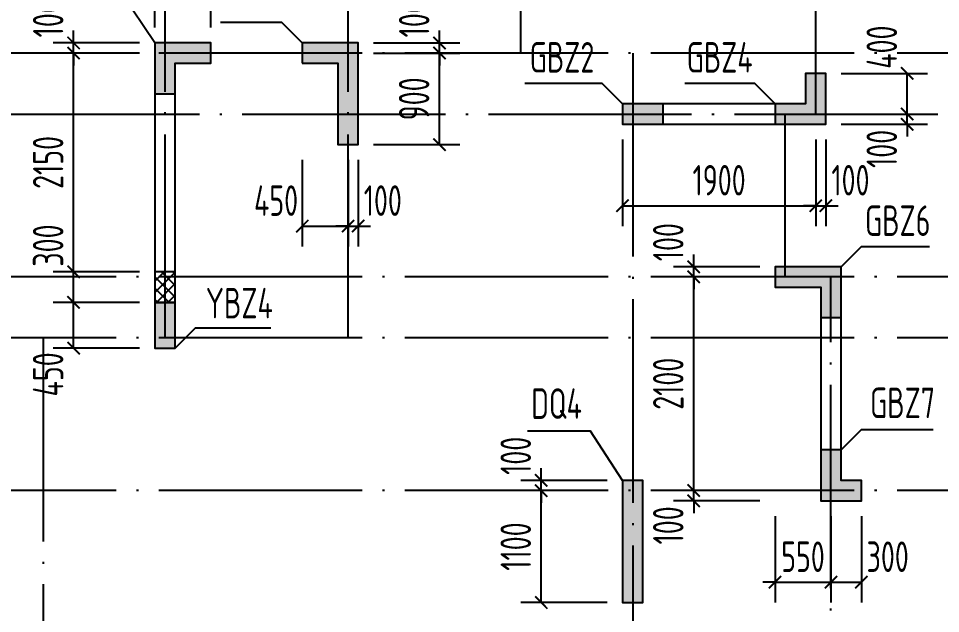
# Model space of a CAD drawing. Extents: x -655480 to 203344, y -294099 to 287156.
# Drawn here: x -275815 to -266744, y 133165 to 139014 of the extents above; entities that cross this region are included whole.
import ezdxf
from ezdxf.enums import TextEntityAlignment as Align

# ---------------------------------------------------------------- set-up
doc = ezdxf.new("R2010")
doc.units = 0
doc.header["$LTSCALE"] = 1000
doc.linetypes.add('DOTE', pattern=[2.42, 2, -0.2, 0.02, -0.2])
doc.layers.get('0').update_dxf_attribs({"linetype": 'CONTINUOUS'})
doc.layers.get('DEFPOINTS').update_dxf_attribs({"linetype": 'CONTINUOUS'})
for name, color, linetype in [('0z-约束构件', 1, 'CONTINUOUS'), ('A-DOTE', 10, 'DOTE'), ('S-Q墙实线', 6, 'CONTINUOUS'), ('S-Q墙标注', 3, 'CONTINUOUS'), ('S-X详图填充', 252, 'CONTINUOUS'), ('S-X详图实线', 4, 'CONTINUOUS'), ('S-Z柱编号', 6, 'CONTINUOUS')]:
    doc.layers.add(name, color=color, linetype=linetype)
doc.layers.add('配箍校核', color=34, linetype='CONTINUOUS', plot=False)
doc.styles.add('TSSD_REIN', font='tssdeng.shx', dxfattribs={"width": 0.7, "height": 300, "bigfont": 'tssdchn.shx'})
doc.styles.add('结构文字', font='zstxt.shx', dxfattribs={"width": 0.7, "bigfont": 'zshz.shx'})
doc.dimstyles.new('STRUCK', dxfattribs={"dimtxt": 400, "dimasz": 121, "dimexe": 200, "dimexo": 150, "dimgap": 115, "dimtad": 1, "dimdec": 0, "dimdsep": 46, "dimtxsty": '结构文字', "dimblk": 'ARCHTICK', "dimcen": 400, "dimclrd": 3, "dimclre": 3, "dimclrt": 7, "dimadec": 0, "dimazin": 0, "dimtfac": 1, "dimtdec": 0, "dimtix": 1, "dimtmove": 2, "dimatfit": 3, "dimldrblk": '_DIMX', "dimfxl": 1, "dimtolj": 1, "dimtzin": 0, "dimarcsym": 0})

# ---------------------------------------------------------------- blocks, each defined once
blk = doc.blocks.new('20210726.16350016')
at = {"layer": 'A-DOTE'}
for p, q in [((34300, 10900), (34300, 21100)), ((36100, 10900), (36100, 21100)), ((37800, 13700), (37800, 21100)), ((40700, 13100.3), (40700, 21100)), ((55600, 13700), (3600, 13700)), ((38900.2, 13700), (38900, 3600)), ((3600, 13100.3), (55600, 13100.3)), ((40400, 11500), (40400, 13100)), ((55600, 11500), (3600, 11500)), ((40850, 3600), (40850, 11500)), ((55600, 10900), (3600, 10900)), ((33100, 10900), (33100, 3600)), ((55600, 9400), (3600, 9400))]:
    blk.add_line(p, q, dxfattribs=at)
blk = doc.blocks.new('_ArchTick')
at = {"color": 0, "linetype": 'ByBlock', "const_width": 0.15}
blk.add_lwpolyline([(-0.5, -0.5), (0.5, 0.5)], dxfattribs=at)
blk = doc.blocks.new('*D2007')
at = {"layer": 'DEFPOINTS', "color": 0, "transparency": 16777216}
for p in [(-270672.5, 134373.3), (-269872.5, 134373.3), (-269872.5, 133273.3)]:
    blk.add_point(p, dxfattribs=at)
at = {"layer": 'S-Q墙标注', "color": 3, "lineweight": -2, "transparency": 16777216}
for p, q in [((-270022.5, 134373.3), (-270872.5, 134373.3)), ((-270672.5, 133273.3), (-270672.5, 134373.3)), ((-270022.5, 133273.3), (-270872.5, 133273.3))]:
    blk.add_line(p, q, dxfattribs=at)
at = {"layer": 'S-Q墙标注', "color": 3, "lineweight": -2, "transparency": 16777216, "xscale": 121, "yscale": 121, "zscale": 121}
for p, rotation in [((-270672.5, 134373.3), 90), ((-270672.5, 133273.3), 270)]:
    blk.add_blockref('_ArchTick', p, dxfattribs=dict(at, rotation=rotation))
at = {"layer": 'S-Q墙标注', "color": 7, "transparency": 16777216, "insert": (-270922.5, 133823.3), "char_height": 300, "attachment_point": 5, "rotation": 90, "style": 'TSSD_REIN'}
blk.add_mtext('\\A1;1100', dxfattribs=at)
blk = doc.blocks.new('_DIMX')
blk.add_line((-150, 0), (150, 0))
at = {"const_width": 50}
blk.add_lwpolyline([(-70, -70), (70, 70)], dxfattribs=at)
blk = doc.blocks.new('*D2008')
at = {"layer": 'DEFPOINTS', "color": 0, "transparency": 16777216}
for p in [(-270672.5, 134473.3), (-269872.5, 134473.3), (-269872.5, 134373.3)]:
    blk.add_point(p, dxfattribs=at)
at = {"layer": 'S-Q墙标注', "color": 3, "lineweight": -2, "transparency": 16777216}
for p, q in [((-270672.5, 134473.3), (-270672.5, 134594.3)), ((-270022.5, 134473.3), (-270872.5, 134473.3)), ((-270672.5, 134373.3), (-270672.5, 134473.3)), ((-270022.5, 134373.3), (-270872.5, 134373.3)), ((-270672.5, 134373.3), (-270672.5, 134252.3))]:
    blk.add_line(p, q, dxfattribs=at)
at = {"layer": 'S-Q墙标注', "color": 3, "lineweight": -2, "transparency": 16777216, "xscale": 121, "yscale": 121, "zscale": 121}
for p, rotation in [((-270672.5, 134473.3), 270), ((-270672.5, 134373.3), 90)]:
    blk.add_blockref('_ArchTick', p, dxfattribs=dict(at, rotation=rotation))
at = {"layer": 'S-Q墙标注', "color": 7, "transparency": 16777216, "insert": (-270922.5, 134715.2), "char_height": 300, "attachment_point": 5, "rotation": 90, "style": 'TSSD_REIN'}
blk.add_mtext('\\A1;100', dxfattribs=at)
blk = doc.blocks.new('*D2013')
at = {"layer": 'DEFPOINTS', "color": 0, "transparency": 16777216}
for p in [(-275272.5, 136223.3), (-274472.5, 136223.3), (-274472.5, 135773.3)]:
    blk.add_point(p, dxfattribs=at)
at = {"layer": 'S-Q墙标注', "color": 3, "lineweight": -2, "transparency": 16777216}
for p, q in [((-274622.5, 136223.3), (-275472.5, 136223.3)), ((-275272.5, 135773.3), (-275272.5, 136223.3)), ((-274622.5, 135773.3), (-275472.5, 135773.3))]:
    blk.add_line(p, q, dxfattribs=at)
at = {"layer": 'S-Q墙标注', "color": 3, "lineweight": -2, "transparency": 16777216, "xscale": 121, "yscale": 121, "zscale": 121}
for p, rotation in [((-275272.5, 136223.3), 90), ((-275272.5, 135773.3), 270)]:
    blk.add_blockref('_ArchTick', p, dxfattribs=dict(at, rotation=rotation))
at = {"layer": 'S-Q墙标注', "color": 7, "transparency": 16777216, "insert": (-275522.5, 135515.2), "char_height": 300, "attachment_point": 5, "rotation": 90, "style": 'TSSD_REIN'}
blk.add_mtext('\\A1;450', dxfattribs=at)
blk = doc.blocks.new('*D2014')
at = {"layer": 'DEFPOINTS', "color": 0, "transparency": 16777216}
for p in [(-275272.5, 138773.3), (-274472.5, 138773.3), (-274472.5, 138673.3)]:
    blk.add_point(p, dxfattribs=at)
at = {"layer": 'S-Q墙标注', "color": 3, "lineweight": -2, "transparency": 16777216}
for p, q in [((-275272.5, 138773.3), (-275272.5, 138894.3)), ((-274622.5, 138773.3), (-275472.5, 138773.3)), ((-275272.5, 138673.3), (-275272.5, 138773.3)), ((-274622.5, 138673.3), (-275472.5, 138673.3)), ((-275272.5, 138673.3), (-275272.5, 138552.3))]:
    blk.add_line(p, q, dxfattribs=at)
at = {"layer": 'S-Q墙标注', "color": 3, "lineweight": -2, "transparency": 16777216, "xscale": 121, "yscale": 121, "zscale": 121}
for p, rotation in [((-275272.5, 138773.3), 270), ((-275272.5, 138673.3), 90)]:
    blk.add_blockref('_ArchTick', p, dxfattribs=dict(at, rotation=rotation))
at = {"layer": 'S-Q墙标注', "color": 7, "transparency": 16777216, "insert": (-275522.5, 139015.2), "char_height": 300, "attachment_point": 5, "rotation": 90, "style": 'TSSD_REIN'}
blk.add_mtext('\\A1;100', dxfattribs=at)
blk = doc.blocks.new('*D2015')
at = {"layer": 'DEFPOINTS', "color": 0, "transparency": 16777216}
for p in [(-274372.5, 139573.3), (-274472.5, 138773.3), (-274372.5, 138773.3)]:
    blk.add_point(p, dxfattribs=at)
at = {"layer": 'S-Q墙标注', "color": 3, "lineweight": -2, "transparency": 16777216}
for p, q in [((-274472.5, 138923.3), (-274472.5, 139773.3)), ((-274372.5, 138923.3), (-274372.5, 139773.3)), ((-274472.5, 139573.3), (-274593.5, 139573.3)), ((-274472.5, 139573.3), (-274372.5, 139573.3)), ((-274372.5, 139573.3), (-274251.5, 139573.3))]:
    blk.add_line(p, q, dxfattribs=at)
at = {"layer": 'S-Q墙标注', "color": 3, "lineweight": -2, "transparency": 16777216, "xscale": 121, "yscale": 121, "zscale": 121}
blk.add_blockref('_ArchTick', (-274472.5, 139573.3), dxfattribs=at)
at = {"layer": 'S-Q墙标注', "color": 3, "lineweight": -2, "transparency": 16777216, "xscale": 121, "yscale": 121, "zscale": 121, "rotation": 180}
blk.add_blockref('_ArchTick', (-274372.5, 139573.3), dxfattribs=at)
at = {"layer": 'S-Q墙标注', "color": 7, "transparency": 16777216, "insert": (-274714.4, 139823.3), "char_height": 300, "attachment_point": 5, "style": 'TSSD_REIN'}
blk.add_mtext('\\A1;100', dxfattribs=at)
blk = doc.blocks.new('*D2016')
at = {"layer": 'DEFPOINTS', "color": 0, "transparency": 16777216}
for p in [(-273922.5, 139573.3), (-274372.5, 138773.3), (-273922.5, 138773.3)]:
    blk.add_point(p, dxfattribs=at)
at = {"layer": 'S-Q墙标注', "color": 3, "lineweight": -2, "transparency": 16777216}
for p, q in [((-274372.5, 138923.3), (-274372.5, 139773.3)), ((-273922.5, 138923.3), (-273922.5, 139773.3)), ((-274372.5, 139573.3), (-273922.5, 139573.3))]:
    blk.add_line(p, q, dxfattribs=at)
at = {"layer": 'S-Q墙标注', "color": 3, "lineweight": -2, "transparency": 16777216, "xscale": 121, "yscale": 121, "zscale": 121, "rotation": 180}
blk.add_blockref('_ArchTick', (-274372.5, 139573.3), dxfattribs=at)
at = {"layer": 'S-Q墙标注', "color": 3, "lineweight": -2, "transparency": 16777216, "xscale": 121, "yscale": 121, "zscale": 121}
blk.add_blockref('_ArchTick', (-273922.5, 139573.3), dxfattribs=at)
at = {"layer": 'S-Q墙标注', "color": 7, "transparency": 16777216, "insert": (-273664.4, 139823.3), "char_height": 300, "attachment_point": 5, "style": 'TSSD_REIN'}
blk.add_mtext('\\A1;450', dxfattribs=at)
blk = doc.blocks.new('*D2017')
at = {"layer": 'DEFPOINTS', "color": 0, "transparency": 16777216}
for p in [(-272472.5, 138673.3), (-271672.5, 138673.3), (-272472.5, 137773.3)]:
    blk.add_point(p, dxfattribs=at)
at = {"layer": 'S-Q墙标注', "color": 3, "lineweight": -2, "transparency": 16777216}
for p, q in [((-272322.5, 138673.3), (-271472.5, 138673.3)), ((-271672.5, 137773.3), (-271672.5, 138673.3)), ((-272322.5, 137773.3), (-271472.5, 137773.3))]:
    blk.add_line(p, q, dxfattribs=at)
at = {"layer": 'S-Q墙标注', "color": 3, "lineweight": -2, "transparency": 16777216, "xscale": 121, "yscale": 121, "zscale": 121}
for p, rotation in [((-271672.5, 138673.3), 90), ((-271672.5, 137773.3), 270)]:
    blk.add_blockref('_ArchTick', p, dxfattribs=dict(at, rotation=rotation))
at = {"layer": 'S-Q墙标注', "color": 7, "transparency": 16777216, "insert": (-271922.5, 138223.3), "char_height": 300, "attachment_point": 5, "rotation": 90, "style": 'TSSD_REIN'}
blk.add_mtext('\\A1;900', dxfattribs=at)
blk = doc.blocks.new('*D2018')
at = {"layer": 'DEFPOINTS', "color": 0, "transparency": 16777216}
for p in [(-272472.5, 138773.3), (-271672.5, 138773.3), (-272472.5, 138673.3)]:
    blk.add_point(p, dxfattribs=at)
at = {"layer": 'S-Q墙标注', "color": 3, "lineweight": -2, "transparency": 16777216}
for p, q in [((-271672.5, 138773.3), (-271672.5, 138894.3)), ((-272322.5, 138773.3), (-271472.5, 138773.3)), ((-271672.5, 138673.3), (-271672.5, 138773.3)), ((-272322.5, 138673.3), (-271472.5, 138673.3)), ((-271672.5, 138673.3), (-271672.5, 138552.3))]:
    blk.add_line(p, q, dxfattribs=at)
at = {"layer": 'S-Q墙标注', "color": 3, "lineweight": -2, "transparency": 16777216, "xscale": 121, "yscale": 121, "zscale": 121}
for p, rotation in [((-271672.5, 138773.3), 270), ((-271672.5, 138673.3), 90)]:
    blk.add_blockref('_ArchTick', p, dxfattribs=dict(at, rotation=rotation))
at = {"layer": 'S-Q墙标注', "color": 7, "transparency": 16777216, "insert": (-271922.5, 139015.2), "char_height": 300, "attachment_point": 5, "rotation": 90, "style": 'TSSD_REIN'}
blk.add_mtext('\\A1;100', dxfattribs=at)
blk = doc.blocks.new('*D2019')
at = {"layer": 'DEFPOINTS', "color": 0, "transparency": 16777216}
for p in [(-273022.4, 137773.3), (-272572.5, 137773.3), (-272572.5, 136973.3)]:
    blk.add_point(p, dxfattribs=at)
at = {"layer": 'S-Q墙标注', "color": 3, "lineweight": -2, "transparency": 16777216}
for p, q in [((-273022.4, 137623.3), (-273022.4, 136773.3)), ((-272572.5, 137623.3), (-272572.5, 136773.3)), ((-273022.4, 136973.3), (-272572.5, 136973.3))]:
    blk.add_line(p, q, dxfattribs=at)
at = {"layer": 'S-Q墙标注', "color": 3, "lineweight": -2, "transparency": 16777216, "xscale": 121, "yscale": 121, "zscale": 121, "rotation": 180}
blk.add_blockref('_ArchTick', (-273022.4, 136973.3), dxfattribs=at)
at = {"layer": 'S-Q墙标注', "color": 3, "lineweight": -2, "transparency": 16777216, "xscale": 121, "yscale": 121, "zscale": 121}
blk.add_blockref('_ArchTick', (-272572.5, 136973.3), dxfattribs=at)
at = {"layer": 'S-Q墙标注', "color": 7, "transparency": 16777216, "insert": (-273280.5, 137223.3), "char_height": 300, "attachment_point": 5, "style": 'TSSD_REIN'}
blk.add_mtext('\\A1;450', dxfattribs=at)
blk = doc.blocks.new('*D2020')
at = {"layer": 'DEFPOINTS', "color": 0, "transparency": 16777216}
for p in [(-272572.5, 137773.3), (-272472.5, 137773.3), (-272472.5, 136973.3)]:
    blk.add_point(p, dxfattribs=at)
at = {"layer": 'S-Q墙标注', "color": 3, "lineweight": -2, "transparency": 16777216}
for p, q in [((-272572.5, 137623.3), (-272572.5, 136773.3)), ((-272472.5, 137623.3), (-272472.5, 136773.3)), ((-272572.5, 136973.3), (-272693.5, 136973.3)), ((-272572.5, 136973.3), (-272472.5, 136973.3)), ((-272472.5, 136973.3), (-272351.5, 136973.3))]:
    blk.add_line(p, q, dxfattribs=at)
at = {"layer": 'S-Q墙标注', "color": 3, "lineweight": -2, "transparency": 16777216, "xscale": 121, "yscale": 121, "zscale": 121}
blk.add_blockref('_ArchTick', (-272572.5, 136973.3), dxfattribs=at)
at = {"layer": 'S-Q墙标注', "color": 3, "lineweight": -2, "transparency": 16777216, "xscale": 121, "yscale": 121, "zscale": 121, "rotation": 180}
blk.add_blockref('_ArchTick', (-272472.5, 136973.3), dxfattribs=at)
at = {"layer": 'S-Q墙标注', "color": 7, "transparency": 16777216, "insert": (-272230.6, 137223.3), "char_height": 300, "attachment_point": 5, "style": 'TSSD_REIN'}
blk.add_mtext('\\A1;100', dxfattribs=at)
blk = doc.blocks.new('*D2021')
at = {"layer": 'DEFPOINTS', "color": 0, "transparency": 16777216}
for p in [(-267872.5, 138073.5), (-267072.5, 138073.5), (-267872.5, 137973.5)]:
    blk.add_point(p, dxfattribs=at)
at = {"layer": 'S-Q墙标注', "color": 3, "lineweight": -2, "transparency": 16777216}
for p, q in [((-267072.5, 138073.5), (-267072.5, 138194.5)), ((-267722.5, 138073.5), (-266872.5, 138073.5)), ((-267072.5, 137973.5), (-267072.5, 138073.5)), ((-267722.5, 137973.5), (-266872.5, 137973.5)), ((-267072.5, 137973.5), (-267072.5, 137852.5))]:
    blk.add_line(p, q, dxfattribs=at)
at = {"layer": 'S-Q墙标注', "color": 3, "lineweight": -2, "transparency": 16777216, "xscale": 121, "yscale": 121, "zscale": 121}
for p, rotation in [((-267072.5, 138073.5), 270), ((-267072.5, 137973.5), 90)]:
    blk.add_blockref('_ArchTick', p, dxfattribs=dict(at, rotation=rotation))
at = {"layer": 'S-Q墙标注', "color": 7, "transparency": 16777216, "insert": (-267322.5, 137731.6), "char_height": 300, "attachment_point": 5, "rotation": 90, "style": 'TSSD_REIN'}
blk.add_mtext('\\A1;100', dxfattribs=at)
blk = doc.blocks.new('*D2022')
at = {"layer": 'DEFPOINTS', "color": 0, "transparency": 16777216}
for p in [(-267872.5, 138473.5), (-267072.5, 138473.5), (-267872.5, 138073.5)]:
    blk.add_point(p, dxfattribs=at)
at = {"layer": 'S-Q墙标注', "color": 3, "lineweight": -2, "transparency": 16777216}
for p, q in [((-267722.5, 138473.5), (-266872.5, 138473.5)), ((-267072.5, 138073.5), (-267072.5, 138473.5)), ((-267722.5, 138073.5), (-266872.5, 138073.5))]:
    blk.add_line(p, q, dxfattribs=at)
at = {"layer": 'S-Q墙标注', "color": 3, "lineweight": -2, "transparency": 16777216, "xscale": 121, "yscale": 121, "zscale": 121}
for p, rotation in [((-267072.5, 138473.5), 90), ((-267072.5, 138073.5), 270)]:
    blk.add_blockref('_ArchTick', p, dxfattribs=dict(at, rotation=rotation))
at = {"layer": 'S-Q墙标注', "color": 7, "transparency": 16777216, "insert": (-267322.5, 138731.6), "char_height": 300, "attachment_point": 5, "rotation": 90, "style": 'TSSD_REIN'}
blk.add_mtext('\\A1;400', dxfattribs=at)
blk = doc.blocks.new('*D2023')
at = {"layer": 'DEFPOINTS', "color": 0, "transparency": 16777216}
for p in [(-269872.5, 137973.5), (-267972.5, 137973.5), (-267972.5, 137173.5)]:
    blk.add_point(p, dxfattribs=at)
at = {"layer": 'S-Q墙标注', "color": 3, "lineweight": -2, "transparency": 16777216}
for p, q in [((-269872.5, 137823.5), (-269872.5, 136973.5)), ((-267972.5, 137823.5), (-267972.5, 136973.5)), ((-269872.5, 137173.5), (-267972.5, 137173.5))]:
    blk.add_line(p, q, dxfattribs=at)
at = {"layer": 'S-Q墙标注', "color": 3, "lineweight": -2, "transparency": 16777216, "xscale": 121, "yscale": 121, "zscale": 121, "rotation": 180}
blk.add_blockref('_ArchTick', (-269872.5, 137173.5), dxfattribs=at)
at = {"layer": 'S-Q墙标注', "color": 3, "lineweight": -2, "transparency": 16777216, "xscale": 121, "yscale": 121, "zscale": 121}
blk.add_blockref('_ArchTick', (-267972.5, 137173.5), dxfattribs=at)
at = {"layer": 'S-Q墙标注', "color": 7, "transparency": 16777216, "insert": (-268922.5, 137423.5), "char_height": 300, "attachment_point": 5, "style": 'TSSD_REIN'}
blk.add_mtext('\\A1;1900', dxfattribs=at)
blk = doc.blocks.new('*D2024')
at = {"layer": 'DEFPOINTS', "color": 0, "transparency": 16777216}
for p in [(-267972.5, 137973.5), (-267872.5, 137973.5), (-267872.5, 137173.5)]:
    blk.add_point(p, dxfattribs=at)
at = {"layer": 'S-Q墙标注', "color": 3, "lineweight": -2, "transparency": 16777216}
for p, q in [((-267972.5, 137823.5), (-267972.5, 136973.5)), ((-267872.5, 137823.5), (-267872.5, 136973.5)), ((-267972.5, 137173.5), (-268093.5, 137173.5)), ((-267972.5, 137173.5), (-267872.5, 137173.5)), ((-267872.5, 137173.5), (-267751.5, 137173.5))]:
    blk.add_line(p, q, dxfattribs=at)
at = {"layer": 'S-Q墙标注', "color": 3, "lineweight": -2, "transparency": 16777216, "xscale": 121, "yscale": 121, "zscale": 121}
blk.add_blockref('_ArchTick', (-267972.5, 137173.5), dxfattribs=at)
at = {"layer": 'S-Q墙标注', "color": 3, "lineweight": -2, "transparency": 16777216, "xscale": 121, "yscale": 121, "zscale": 121, "rotation": 180}
blk.add_blockref('_ArchTick', (-267872.5, 137173.5), dxfattribs=at)
at = {"layer": 'S-Q墙标注', "color": 7, "transparency": 16777216, "insert": (-267630.6, 137423.5), "char_height": 300, "attachment_point": 5, "style": 'TSSD_REIN'}
blk.add_mtext('\\A1;100', dxfattribs=at)
blk = doc.blocks.new('*D2029')
at = {"layer": 'DEFPOINTS', "color": 0, "transparency": 16777216}
for p in [(-269172.6, 134373.3), (-268372.6, 134373.3), (-268372.6, 134273.3)]:
    blk.add_point(p, dxfattribs=at)
at = {"layer": 'S-Q墙标注', "color": 3, "lineweight": -2, "transparency": 16777216}
for p, q in [((-269172.6, 134373.3), (-269172.6, 134494.3)), ((-268522.6, 134373.3), (-269372.6, 134373.3)), ((-269172.6, 134273.3), (-269172.6, 134373.3)), ((-268522.6, 134273.3), (-269372.6, 134273.3)), ((-269172.6, 134273.3), (-269172.6, 134152.3))]:
    blk.add_line(p, q, dxfattribs=at)
at = {"layer": 'S-Q墙标注', "color": 3, "lineweight": -2, "transparency": 16777216, "xscale": 121, "yscale": 121, "zscale": 121}
for p, rotation in [((-269172.6, 134373.3), 270), ((-269172.6, 134273.3), 90)]:
    blk.add_blockref('_ArchTick', p, dxfattribs=dict(at, rotation=rotation))
at = {"layer": 'S-Q墙标注', "color": 7, "transparency": 16777216, "insert": (-269422.6, 134031.4), "char_height": 300, "attachment_point": 5, "rotation": 90, "style": 'TSSD_REIN'}
blk.add_mtext('\\A1;100', dxfattribs=at)
blk = doc.blocks.new('*D2030')
at = {"layer": 'DEFPOINTS', "color": 0, "transparency": 16777216}
for p in [(-269172.6, 136473.3), (-268372.6, 136473.3), (-268372.6, 134373.3)]:
    blk.add_point(p, dxfattribs=at)
at = {"layer": 'S-Q墙标注', "color": 3, "lineweight": -2, "transparency": 16777216}
for p, q in [((-268522.6, 136473.3), (-269372.6, 136473.3)), ((-269172.6, 134373.3), (-269172.6, 136473.3)), ((-268522.6, 134373.3), (-269372.6, 134373.3))]:
    blk.add_line(p, q, dxfattribs=at)
at = {"layer": 'S-Q墙标注', "color": 3, "lineweight": -2, "transparency": 16777216, "xscale": 121, "yscale": 121, "zscale": 121}
for p, rotation in [((-269172.6, 136473.3), 90), ((-269172.6, 134373.3), 270)]:
    blk.add_blockref('_ArchTick', p, dxfattribs=dict(at, rotation=rotation))
at = {"layer": 'S-Q墙标注', "color": 7, "transparency": 16777216, "insert": (-269422.6, 135423.3), "char_height": 300, "attachment_point": 5, "rotation": 90, "style": 'TSSD_REIN'}
blk.add_mtext('\\A1;2100', dxfattribs=at)
blk = doc.blocks.new('*D2031')
at = {"layer": 'DEFPOINTS', "color": 0, "transparency": 16777216}
for p in [(-269172.6, 136573.3), (-268372.6, 136573.3), (-268372.6, 136473.3)]:
    blk.add_point(p, dxfattribs=at)
at = {"layer": 'S-Q墙标注', "color": 3, "lineweight": -2, "transparency": 16777216}
for p, q in [((-269172.6, 136573.3), (-269172.6, 136694.3)), ((-268522.6, 136573.3), (-269372.6, 136573.3)), ((-269172.6, 136473.3), (-269172.6, 136573.3)), ((-268522.6, 136473.3), (-269372.6, 136473.3)), ((-269172.6, 136473.3), (-269172.6, 136352.3))]:
    blk.add_line(p, q, dxfattribs=at)
at = {"layer": 'S-Q墙标注', "color": 3, "lineweight": -2, "transparency": 16777216, "xscale": 121, "yscale": 121, "zscale": 121}
for p, rotation in [((-269172.6, 136573.3), 270), ((-269172.6, 136473.3), 90)]:
    blk.add_blockref('_ArchTick', p, dxfattribs=dict(at, rotation=rotation))
at = {"layer": 'S-Q墙标注', "color": 7, "transparency": 16777216, "insert": (-269422.6, 136815.2), "char_height": 300, "attachment_point": 5, "rotation": 90, "style": 'TSSD_REIN'}
blk.add_mtext('\\A1;100', dxfattribs=at)
blk = doc.blocks.new('20210730.00595579')
at = {"layer": '0z-约束构件'}
h = blk.add_hatch(dxfattribs=at)
h.set_pattern_fill('ANSI37', color=256, scale=25, style=0)
h.set_pattern_definition([(45, (111194.75, -600656.97), (-56.126601, 56.126601), []), (135, (111194.75, -600656.97), (-56.126601, -56.126601), [])])
h.paths.add_polyline_path([(-4935.3, -181459.2), (-4935.3, -181159.2), (-4735.3, -181159.2), (-4735.3, -181459.2)])
blk.add_lwpolyline([(-4935.3, -181459.2), (-4735.3, -181459.2), (-4735.3, -181159.2), (-4935.3, -181159.2)], close=True, dxfattribs=at)
blk = doc.blocks.new('*D2040')
at = {"layer": 'DEFPOINTS', "color": 0, "transparency": 16777216}
for p in [(-275272.5, 136523.3), (-274472.5, 136523.3), (-274472.5, 136223.3)]:
    blk.add_point(p, dxfattribs=at)
at = {"layer": 'S-Q墙标注', "color": 3, "lineweight": -2, "transparency": 16777216}
for p, q in [((-274622.5, 136523.3), (-275472.5, 136523.3)), ((-275272.5, 136223.3), (-275272.5, 136523.3)), ((-274622.5, 136223.3), (-275472.5, 136223.3))]:
    blk.add_line(p, q, dxfattribs=at)
at = {"layer": 'S-Q墙标注', "color": 3, "lineweight": -2, "transparency": 16777216, "xscale": 121, "yscale": 121, "zscale": 121}
for p, rotation in [((-275272.5, 136523.3), 90), ((-275272.5, 136223.3), 270)]:
    blk.add_blockref('_ArchTick', p, dxfattribs=dict(at, rotation=rotation))
at = {"layer": 'S-Q墙标注', "color": 7, "transparency": 16777216, "insert": (-275522.5, 136781.4), "char_height": 300, "attachment_point": 5, "rotation": 90, "style": 'TSSD_REIN'}
blk.add_mtext('\\A1;300', dxfattribs=at)
blk = doc.blocks.new('*D2041')
at = {"layer": 'DEFPOINTS', "color": 0, "transparency": 16777216}
for p in [(-275272.5, 138673.3), (-274472.5, 138673.3), (-274472.5, 136523.3)]:
    blk.add_point(p, dxfattribs=at)
at = {"layer": 'S-Q墙标注', "color": 3, "lineweight": -2, "transparency": 16777216}
for p, q in [((-274622.5, 138673.3), (-275472.5, 138673.3)), ((-275272.5, 136523.3), (-275272.5, 138673.3)), ((-274622.5, 136523.3), (-275472.5, 136523.3))]:
    blk.add_line(p, q, dxfattribs=at)
at = {"layer": 'S-Q墙标注', "color": 3, "lineweight": -2, "transparency": 16777216, "xscale": 121, "yscale": 121, "zscale": 121}
for p, rotation in [((-275272.5, 138673.3), 90), ((-275272.5, 136523.3), 270)]:
    blk.add_blockref('_ArchTick', p, dxfattribs=dict(at, rotation=rotation))
at = {"layer": 'S-Q墙标注', "color": 7, "transparency": 16777216, "insert": (-275522.5, 137598.3), "char_height": 300, "attachment_point": 5, "rotation": 90, "style": 'TSSD_REIN'}
blk.add_mtext('\\A1;2150', dxfattribs=at)
blk = doc.blocks.new('*D2330')
at = {"layer": 'DEFPOINTS', "color": 0, "transparency": 16777216}
for p in [(-268372.5, 134273.2), (-267822.5, 134273.2), (-267822.5, 133473.2)]:
    blk.add_point(p, dxfattribs=at)
at = {"layer": 'S-Q墙标注', "color": 3, "lineweight": -2, "transparency": 16777216}
for p, q in [((-268372.5, 134123.2), (-268372.5, 133273.2)), ((-267822.5, 134123.2), (-267822.5, 133273.2)), ((-268372.5, 133473.2), (-268493.5, 133473.2)), ((-268372.5, 133473.2), (-267822.5, 133473.2)), ((-267822.5, 133473.2), (-267701.5, 133473.2))]:
    blk.add_line(p, q, dxfattribs=at)
at = {"layer": 'S-Q墙标注', "color": 3, "lineweight": -2, "transparency": 16777216, "xscale": 121, "yscale": 121, "zscale": 121}
blk.add_blockref('_ArchTick', (-268372.5, 133473.2), dxfattribs=at)
at = {"layer": 'S-Q墙标注', "color": 3, "lineweight": -2, "transparency": 16777216, "xscale": 121, "yscale": 121, "zscale": 121, "rotation": 180}
blk.add_blockref('_ArchTick', (-267822.5, 133473.2), dxfattribs=at)
at = {"layer": 'S-Q墙标注', "color": 7, "transparency": 16777216, "insert": (-268097.5, 133723.2), "char_height": 300, "attachment_point": 5, "style": 'TSSD_REIN'}
blk.add_mtext('\\A1;550', dxfattribs=at)
blk = doc.blocks.new('*D2331')
at = {"layer": 'DEFPOINTS', "color": 0, "transparency": 16777216}
for p in [(-267822.5, 134273.2), (-267522.5, 134273.2), (-267522.5, 133473.2)]:
    blk.add_point(p, dxfattribs=at)
at = {"layer": 'S-Q墙标注', "color": 3, "lineweight": -2, "transparency": 16777216}
for p, q in [((-267822.5, 134123.2), (-267822.5, 133273.2)), ((-267522.5, 134123.2), (-267522.5, 133273.2)), ((-267822.5, 133473.2), (-267522.5, 133473.2))]:
    blk.add_line(p, q, dxfattribs=at)
at = {"layer": 'S-Q墙标注', "color": 3, "lineweight": -2, "transparency": 16777216, "xscale": 121, "yscale": 121, "zscale": 121, "rotation": 180}
blk.add_blockref('_ArchTick', (-267822.5, 133473.2), dxfattribs=at)
at = {"layer": 'S-Q墙标注', "color": 3, "lineweight": -2, "transparency": 16777216, "xscale": 121, "yscale": 121, "zscale": 121}
blk.add_blockref('_ArchTick', (-267522.5, 133473.2), dxfattribs=at)
at = {"layer": 'S-Q墙标注', "color": 7, "transparency": 16777216, "insert": (-267264.4, 133723.2), "char_height": 300, "attachment_point": 5, "style": 'TSSD_REIN'}
blk.add_mtext('\\A1;300', dxfattribs=at)

msp = doc.modelspace()

# ---------------------------------------------------------------- hatches: boundary and pattern name
at = {"layer": 'S-X详图填充'}
h = msp.add_hatch(color=256, dxfattribs=at)
h.dxf.hatch_style = 1
h.paths.add_polyline_path([(-274472.49, 138273.27), (-274272.49, 138273.27), (-274272.49, 138573.27), (-273922.49, 138573.27), (-273922.49, 138773.27), (-274472.49, 138773.27)])
h = msp.add_hatch(color=256, dxfattribs=at)
h.dxf.hatch_style = 1
h.paths.add_polyline_path([(-273022.4, 138573.27), (-272672.49, 138573.27), (-272672.49, 137773.27), (-272472.49, 137773.27), (-272472.49, 138773.27), (-273022.4, 138773.27)])
h = msp.add_hatch(color=256, dxfattribs=at)
h.dxf.hatch_style = 1
h.paths.add_polyline_path([(-268372.49, 138173.54), (-268372.49, 137973.54), (-267872.49, 137973.54), (-267872.49, 138473.54), (-268072.49, 138473.54), (-268072.49, 138173.54)])
h = msp.add_hatch(color=256, dxfattribs=at)
h.dxf.hatch_style = 1
h.paths.add_polyline_path([(-269472.49, 137973.54), (-269472.49, 138173.54), (-269872.49, 138173.54), (-269872.49, 137973.54)])
h = msp.add_hatch(color=256, dxfattribs=at)
h.dxf.hatch_style = 1
h.paths.add_polyline_path([(-267922.49, 136073.27), (-267722.49, 136073.27), (-267722.49, 136573.27), (-268372.56, 136573.27), (-268372.56, 136373.27), (-267922.49, 136373.27)])
h = msp.add_hatch(color=256, dxfattribs=at)
h.dxf.hatch_style = 1
h.paths.add_polyline_path([(-274272.49, 136223.28), (-274472.49, 136223.28), (-274472.49, 135773.28), (-274272.49, 135773.28)])
h = msp.add_hatch(color=256, dxfattribs=at)
h.dxf.hatch_style = 1
h.paths.add_polyline_path([(-267722.49, 134773.27), (-267922.49, 134773.27), (-267922.49, 134273.27), (-267522.49, 134273.27), (-267522.49, 134473.27), (-267722.49, 134473.27)])
h = msp.add_hatch(color=256, dxfattribs=at)
h.dxf.hatch_style = 1
h.paths.add_polyline_path([(-269872.39, 133273.27), (-269672.39, 133273.27), (-269672.48, 134473.27), (-269872.48, 134473.27)])

# ---------------------------------------------------------------- linework, layer by layer
at = {"layer": 'S-Q墙实线'}
for points in [[(-274272.49, 135773.28), (-274272.49, 138573.27), (-273922.49, 138573.27), (-273922.49, 138773.27), (-274472.49, 138773.27), (-274472.49, 135773.28)], [(-273022.4, 138573.27), (-272672.49, 138573.27), (-272672.49, 137773.27), (-272472.49, 137773.27), (-272472.49, 138773.27), (-273022.4, 138773.27)], [(-269872.49, 137973.54), (-268272.56, 137973.54), (-267872.49, 137973.54), (-267872.49, 138473.54), (-268072.49, 138473.54), (-268072.49, 138173.54), (-268272.56, 138173.54), (-269872.49, 138173.54)], [(-267922.49, 134273.27), (-267522.49, 134273.27), (-267522.49, 134473.27), (-267722.49, 134473.27), (-267722.49, 135873.28), (-267722.49, 136573.27), (-268372.56, 136573.27), (-268372.56, 136373.27), (-267922.49, 136373.27), (-267922.49, 135873.28)], [(-269672.48, 133273.27), (-269672.48, 134473.27), (-269872.48, 134473.27), (-269872.48, 133273.27)]]:
    msp.add_lwpolyline(points, close=True, dxfattribs=at)
at = {"layer": 'S-X详图实线'}
for points in [[(-274472.49, 138273.27), (-274272.49, 138273.27), (-274272.49, 138573.27), (-273922.49, 138573.27), (-273922.49, 138773.27), (-274472.49, 138773.27), (-274472.49, 138273.27)], [(-273022.4, 138573.27), (-272672.49, 138573.27), (-272672.49, 137773.27), (-272472.49, 137773.27), (-272472.49, 138773.27), (-273022.4, 138773.27), (-273022.4, 138573.27)], [(-268372.49, 138173.54), (-268372.49, 137973.54), (-267872.49, 137973.54), (-267872.49, 138473.54), (-268072.49, 138473.54), (-268072.49, 138173.54), (-268372.49, 138173.54)], [(-269472.49, 137973.54), (-269472.49, 138173.54), (-269872.49, 138173.54), (-269872.49, 137973.54), (-269472.49, 137973.54)], [(-267922.49, 136073.27), (-267722.49, 136073.27), (-267722.49, 136573.27), (-268372.56, 136573.27), (-268372.56, 136373.27), (-267922.49, 136373.27), (-267922.49, 136073.27)], [(-274272.49, 136223.28), (-274472.49, 136223.28), (-274472.49, 135773.28), (-274272.49, 135773.28), (-274272.49, 136223.28)], [(-267722.49, 134773.27), (-267922.49, 134773.27), (-267922.49, 134273.27), (-267522.49, 134273.27), (-267522.49, 134473.27), (-267722.49, 134473.27), (-267722.49, 134773.27)], [(-269872.39, 133273.27), (-269672.39, 133273.27), (-269672.48, 134473.27), (-269872.48, 134473.27), (-269872.48, 134073.27)]]:
    msp.add_lwpolyline(points, close=True, dxfattribs=at)
at = {"layer": 'S-Z柱编号', "color": 7}
for points in [[(-274472.48, 138773.27), (-274804.92, 139269.9), (-275394.76, 139269.9)], [(-273022.4, 138773.27), (-273222.4, 138973.27), (-273828.41, 138973.27)], [(-269872.49, 138173.54), (-270072.49, 138373.54), (-270834.33, 138373.54)], [(-268372.49, 138173.54), (-268572.49, 138373.54), (-269260.27, 138373.54)], [(-267722.49, 136573.27), (-267522.49, 136773.27), (-266853.85, 136773.27)], [(-274272.48, 135773.28), (-274072.48, 135973.28), (-273332.14, 135973.28)], [(-267722.49, 134773.27), (-267522.49, 134973.27), (-266815.94, 134973.27)], [(-269872.48, 134473.27), (-270188.45, 134955.99), (-270807.79, 134955.99)]]:
    msp.add_lwpolyline(points, dxfattribs=at)

# ---------------------------------------------------------------- block references
at = {"layer": 'A-DOTE'}
msp.add_blockref('20210726.16350016', (-308672.49, 124973.23), dxfattribs=at)
at = {"layer": '配箍校核'}
msp.add_blockref('20210730.00595579', (-269537.2, 317682.46), dxfattribs=at)

# ---------------------------------------------------------------- texts
at = {"layer": 'S-Z柱编号', "color": 7, "style": 'TSSD_REIN', "width": 0.7}
for s, p in [('GBZ2', (-270786.34, 138391.78)), ('GBZ4', (-269242.44, 138391.78)), ('GBZ6', (-267487.92, 136786.08)), ('YBZ4', (-273972.48, 135976)), ('DQ4', (-270770.17, 134988.37)), ('GBZ7', (-267438.01, 134995.72))]:
    msp.add_text(s, height=300, dxfattribs=at).set_placement(p, align=Align.BOTTOM_LEFT)

# ---------------------------------------------------------------- dimensions: what is measured, and where the dimension line sits
at = {"layer": 'S-Q墙标注'}
for base, p1, p2, picture, middle in [((-274372.49, 139573.27), (-274472.48, 138773.27), (-274372.49, 138773.27), '*D2015', (-274714.4, 139823.27)), ((-273922.48, 139573.27), (-274372.49, 138773.27), (-273922.48, 138773.27), '*D2016', (-273664.4, 139823.27)), ((-267872.49, 137173.54), (-267972.49, 137973.54), (-267872.49, 137973.54), '*D2024', (-267630.57, 137423.54)), ((-272572.49, 136973.27), (-273022.4, 137773.27), (-272572.49, 137773.27), '*D2019', (-273280.48, 137223.27)), ((-272472.48, 136973.27), (-272572.49, 137773.27), (-272472.48, 137773.27), '*D2020', (-272230.56, 137223.27)), ((-267522.48, 133473.25), (-267822.48, 134273.25), (-267522.48, 134273.25), '*D2331', (-267264.4, 133723.25))]:
    dim = msp.add_linear_dim(base=base, p1=p1, p2=p2, dimstyle='STRUCK', override={"dimtxt": 300, "dimgap": 100, "dimtxsty": 'TSSD_REIN'}, dxfattribs=at)
    dim.commit()
    dim.dimension.update_dxf_attribs({"geometry": picture, "text_midpoint": middle, "dimtype": 160})
for base, p1, p2, picture, middle in [((-275272.48, 138773.27), (-274472.48, 138673.27), (-274472.48, 138773.27), '*D2014', (-275522.48, 139015.2)), ((-271672.48, 138773.27), (-272472.48, 138673.27), (-272472.48, 138773.27), '*D2018', (-271922.48, 139015.2)), ((-267072.49, 138473.54), (-267872.49, 138073.54), (-267872.49, 138473.54), '*D2022', (-267322.49, 138731.62)), ((-267072.49, 138073.54), (-267872.49, 137973.54), (-267872.49, 138073.54), '*D2021', (-267322.49, 137731.62)), ((-269172.56, 136573.27), (-268372.56, 136473.27), (-268372.56, 136573.27), '*D2031', (-269422.56, 136815.2)), ((-275272.48, 136523.28), (-274472.48, 136223.28), (-274472.48, 136523.28), '*D2040', (-275522.48, 136781.35)), ((-275272.48, 136223.28), (-274472.48, 135773.28), (-274472.48, 136223.28), '*D2013', (-275522.48, 135515.2)), ((-270672.48, 134473.27), (-269872.48, 134373.27), (-269872.48, 134473.27), '*D2008', (-270922.48, 134715.2)), ((-269172.56, 134373.27), (-268372.56, 134273.27), (-268372.56, 134373.27), '*D2029', (-269422.56, 134031.35))]:
    dim = msp.add_linear_dim(base=base, p1=p1, p2=p2, angle=90, dimstyle='STRUCK', override={"dimtxt": 300, "dimgap": 100, "dimtxsty": 'TSSD_REIN'}, dxfattribs=at)
    dim.commit()
    dim.dimension.update_dxf_attribs({"geometry": picture, "text_midpoint": middle, "dimtype": 160})
for base, p1, p2, picture, middle in [((-275272.48, 138673.27), (-274472.48, 136523.28), (-274472.48, 138673.27), '*D2041', (-275522.48, 137598.27)), ((-271672.48, 138673.27), (-272472.48, 137773.27), (-272472.48, 138673.27), '*D2017', (-271922.48, 138223.27)), ((-269172.56, 136473.27), (-268372.56, 134373.27), (-268372.56, 136473.27), '*D2030', (-269422.56, 135423.27)), ((-270672.48, 134373.27), (-269872.48, 133273.27), (-269872.48, 134373.27), '*D2007', (-270922.48, 133823.27))]:
    dim = msp.add_linear_dim(base=base, p1=p1, p2=p2, angle=90, dimstyle='STRUCK', override={"dimtxt": 300, "dimgap": 100, "dimtxsty": 'TSSD_REIN'}, dxfattribs=at)
    dim.commit()
    dim.dimension.update_dxf_attribs({"geometry": picture, "text_midpoint": middle})
for base, p1, p2, picture, middle in [((-267972.49, 137173.54), (-269872.49, 137973.54), (-267972.49, 137973.54), '*D2023', (-268922.49, 137423.54)), ((-267822.48, 133473.25), (-268372.55, 134273.25), (-267822.48, 134273.25), '*D2330', (-268097.51, 133723.25))]:
    dim = msp.add_linear_dim(base=base, p1=p1, p2=p2, dimstyle='STRUCK', override={"dimtxt": 300, "dimgap": 100, "dimtxsty": 'TSSD_REIN'}, dxfattribs=at)
    dim.commit()
    dim.dimension.update_dxf_attribs({"geometry": picture, "text_midpoint": middle})

doc.saveas('drawing.dxf')
